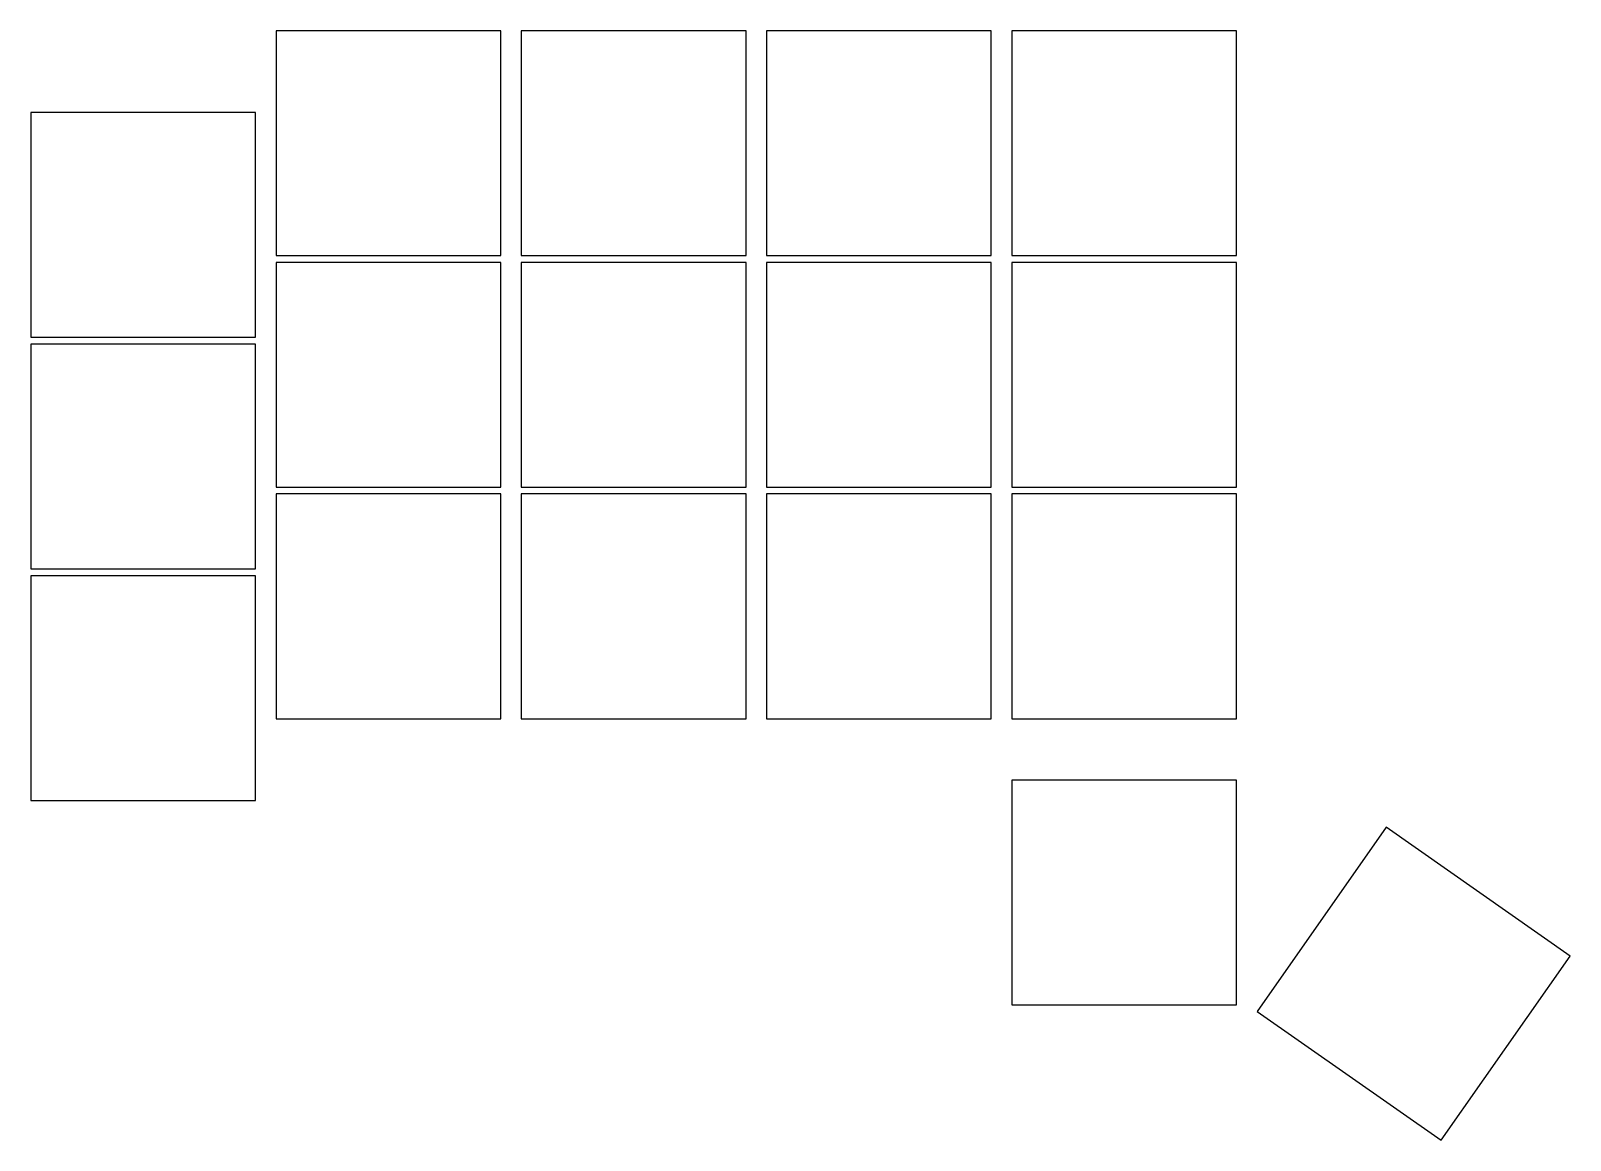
# Model space of a CAD drawing. Header units: millimetres. Extents: x -8 to 105, y -33 to 48.
import ezdxf

# ---------------------------------------------------------------- set-up
doc = ezdxf.new("R2010")
doc.units = ezdxf.units.MM

msp = doc.modelspace()

# ---------------------------------------------------------------- linework, layer by layer
at = {"linetype": 'CONTINUOUS'}
for p, q in [((26.25, 48.25), (9.75, 48.25)), ((9.75, 48.25), (9.75, 31.75)), ((26.25, 31.75), (26.25, 48.25)), ((44.25, 48.25), (27.75, 48.25)), ((27.75, 48.25), (27.75, 31.75)), ((44.25, 31.75), (44.25, 48.25)), ((62.25, 48.25), (45.75, 48.25)), ((45.75, 48.25), (45.75, 31.75)), ((62.25, 31.75), (62.25, 48.25)), ((80.25, 48.25), (63.75, 48.25)), ((63.75, 48.25), (63.75, 31.75)), ((80.25, 31.75), (80.25, 48.25)), ((8.25, 42.25), (-8.25, 42.25)), ((-8.25, 42.25), (-8.25, 25.75)), ((8.25, 25.75), (8.25, 42.25)), ((9.75, 31.75), (26.25, 31.75)), ((27.75, 31.75), (44.25, 31.75)), ((45.75, 31.75), (62.25, 31.75)), ((63.75, 31.75), (80.25, 31.75)), ((26.25, 31.25), (9.75, 31.25)), ((9.75, 31.25), (9.75, 14.75)), ((26.25, 14.75), (26.25, 31.25)), ((44.25, 31.25), (27.75, 31.25)), ((27.75, 31.25), (27.75, 14.75)), ((44.25, 14.75), (44.25, 31.25)), ((62.25, 31.25), (45.75, 31.25)), ((45.75, 31.25), (45.75, 14.75)), ((62.25, 14.75), (62.25, 31.25)), ((80.25, 31.25), (63.75, 31.25)), ((63.75, 31.25), (63.75, 14.75)), ((80.25, 14.75), (80.25, 31.25)), ((-8.25, 25.75), (8.25, 25.75)), ((8.25, 25.25), (-8.25, 25.25)), ((-8.25, 25.25), (-8.25, 8.75)), ((8.25, 8.75), (8.25, 25.25)), ((9.75, 14.75), (26.25, 14.75)), ((27.75, 14.75), (44.25, 14.75)), ((45.75, 14.75), (62.25, 14.75)), ((63.75, 14.75), (80.25, 14.75)), ((26.25, 14.25), (9.75, 14.25)), ((9.75, 14.25), (9.75, -2.25)), ((26.25, -2.25), (26.25, 14.25)), ((44.25, 14.25), (27.75, 14.25)), ((27.75, 14.25), (27.75, -2.25)), ((44.25, -2.25), (44.25, 14.25)), ((62.25, 14.25), (45.75, 14.25)), ((45.75, 14.25), (45.75, -2.25)), ((62.25, -2.25), (62.25, 14.25)), ((80.25, 14.25), (63.75, 14.25)), ((63.75, 14.25), (63.75, -2.25)), ((80.25, -2.25), (80.25, 14.25)), ((-8.25, 8.75), (8.25, 8.75)), ((8.25, 8.25), (-8.25, 8.25)), ((-8.25, 8.25), (-8.25, -8.25)), ((8.25, -8.25), (8.25, 8.25)), ((9.75, -2.25), (26.25, -2.25)), ((27.75, -2.25), (44.25, -2.25)), ((45.75, -2.25), (62.25, -2.25)), ((63.75, -2.25), (80.25, -2.25)), ((80.25, -6.75), (63.75, -6.75)), ((63.75, -6.75), (63.75, -23.25)), ((80.25, -23.25), (80.25, -6.75)), ((-8.25, -8.25), (8.25, -8.25)), ((91.22, -10.21), (81.76, -23.73)), ((104.74, -19.67), (91.22, -10.21)), ((95.27, -33.19), (104.74, -19.67)), ((63.75, -23.25), (80.25, -23.25)), ((81.76, -23.73), (95.27, -33.19))]:
    msp.add_line(p, q, dxfattribs=at)

doc.saveas('drawing.dxf')
